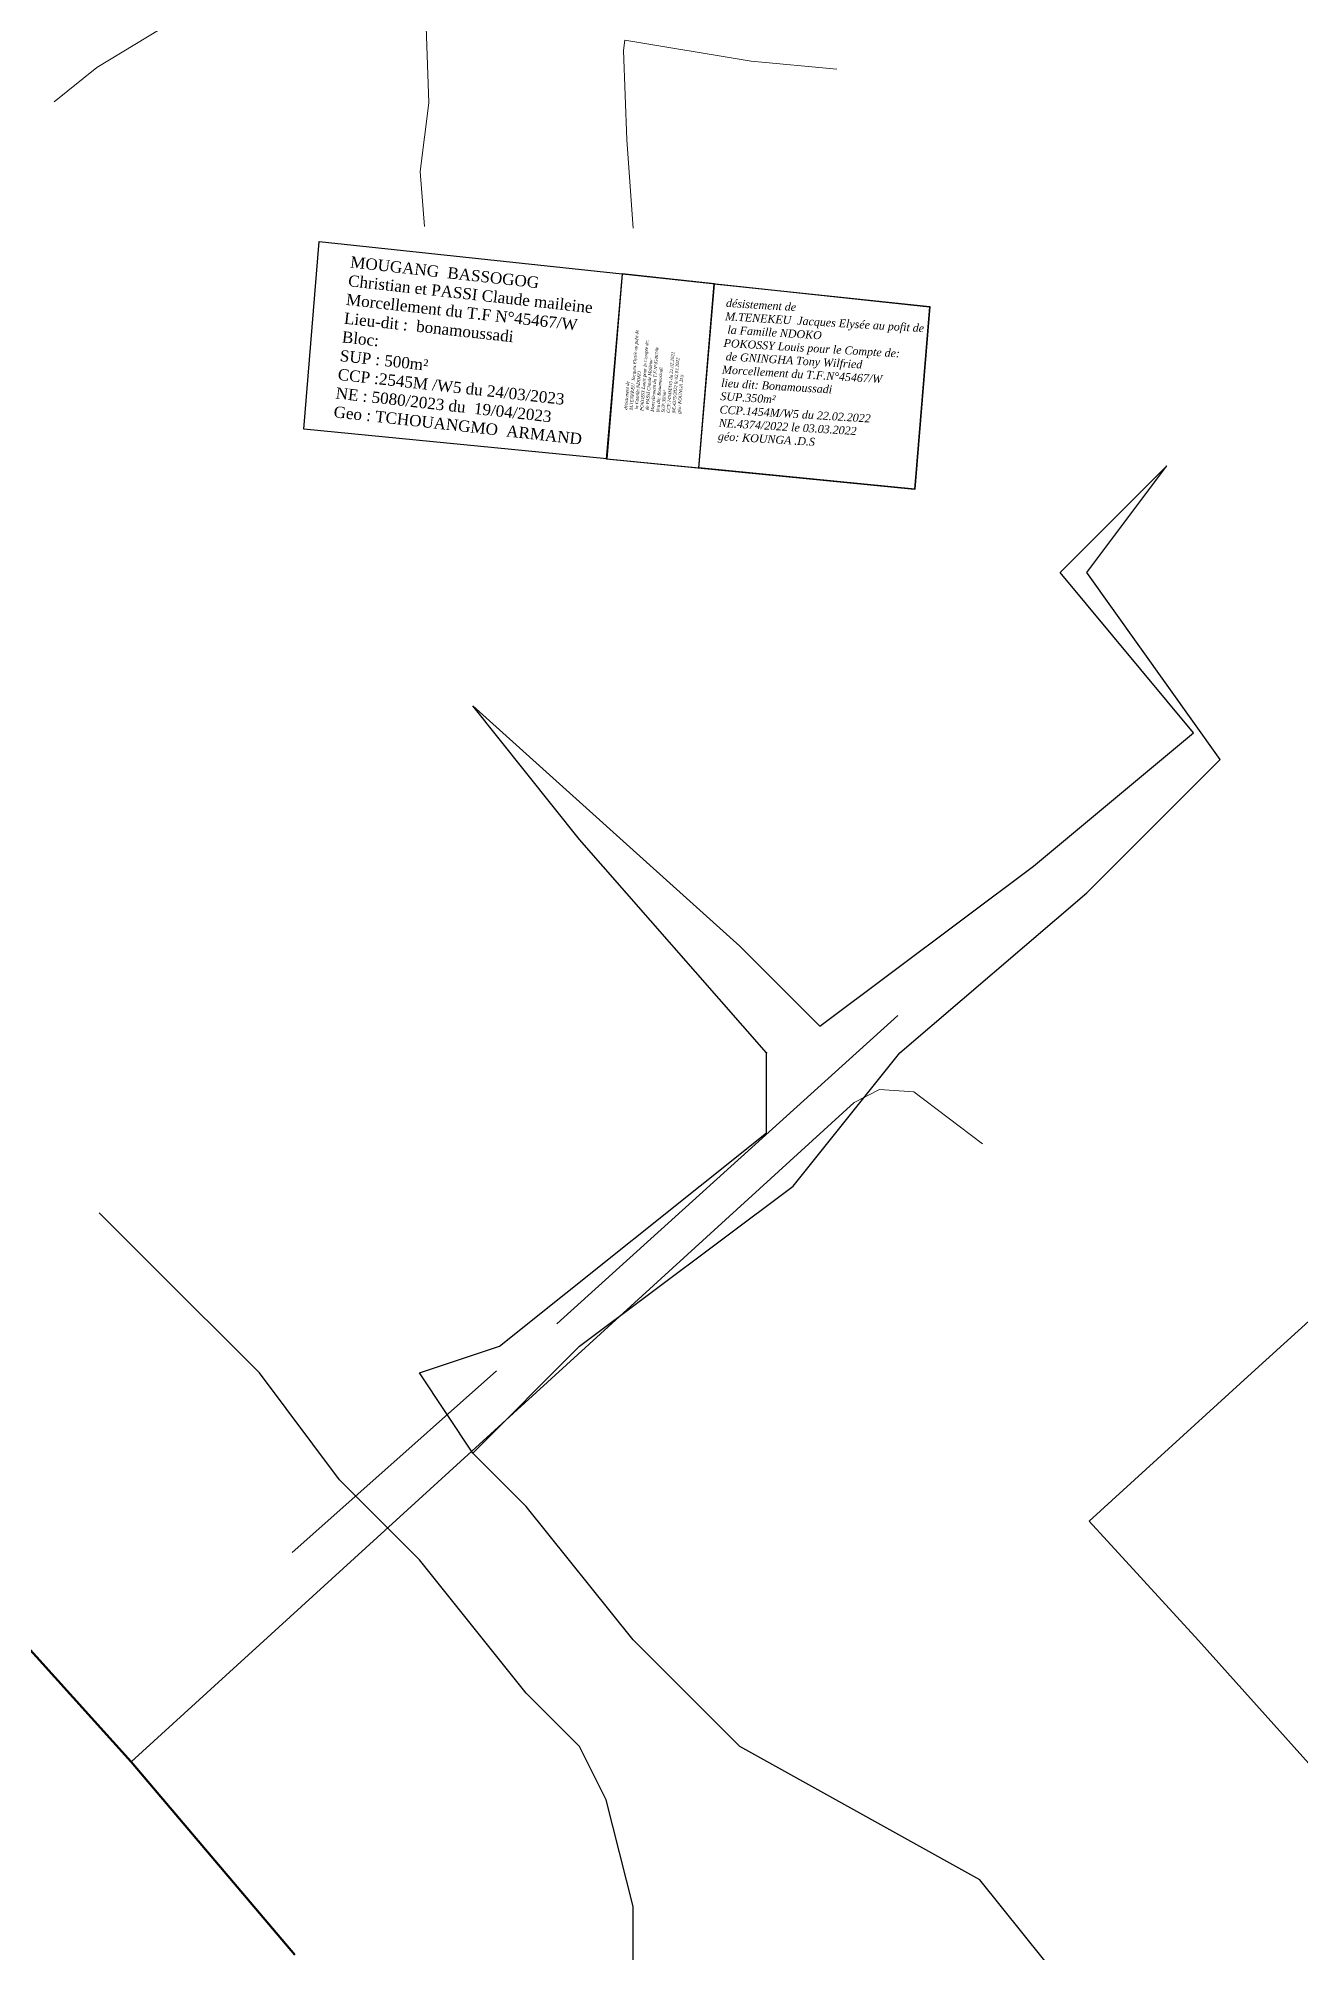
# Model space of a CAD drawing. Header units: millimetres. Extents: x 579832 to 917290, y 449831 to 1452191.
# Drawn here: x 582912.9 to 583031.1, y 451178.2 to 451357.6 of the extents above; entities that cross this region are included whole.
import ezdxf

# ---------------------------------------------------------------- set-up
doc = ezdxf.new("R2010")
doc.units = ezdxf.units.MM
doc.header["$LTSCALE"] = 10
for name, color, linetype, lineweight in [('drains_fossés', 120, 'Continuous', 20), ('MAJ APRES LE 13.01.2023', 222, 'Continuous', 30), ('Roads_main1', 10, 'Continuous', 100), ('Roads_others', 24, 'Continuous', 9)]:
    doc.layers.add(name, color=color, linetype=linetype, lineweight=lineweight)
for name, color, linetype in [('end maj 26 02 2021', 7, 'Continuous'), ('MAJ JAN 2022', 1, 'Continuous'), ('MAJ SEP 2021', 7, 'Continuous')]:
    doc.layers.add(name, color=color, linetype=linetype)
doc.styles.add('Times 1.5', font='times.ttf', dxfattribs={"width": 0.99, "height": 0.75})

msp = doc.modelspace()

# ---------------------------------------------------------------- linework, layer by layer
at = {"lineweight": -3, "flags": 128}
msp.add_lwpolyline([(582976.2, 451334.56), (582974.73, 451317.28)], dxfattribs=at)
msp.add_lwpolyline([(582976.2, 451334.56), (582974.73, 451317.28)], dxfattribs=at)
msp.add_lwpolyline([(582976.2, 451334.56), (582974.73, 451317.28)], dxfattribs=at)
msp.add_lwpolyline([(582976.2, 451334.56), (582974.73, 451317.28)], dxfattribs=at)
at = {"layer": 'drains_fossés'}
for p, q in [((582961.49, 451237.11), (582993.43, 451266)), ((582961.49, 451237.11), (582993.43, 451266)), ((582943.12, 451221.4), (582955.82, 451232.68)), ((582943.12, 451221.4), (582955.82, 451232.68)), ((582936.67, 451215.68), (582943.12, 451221.4)), ((582936.67, 451215.68), (582943.12, 451221.4))]:
    msp.add_line(p, q, dxfattribs=at)
for points in [[(582925.72, 451373.46), (582926.79, 451366.1), (582927.03, 451361.15), (582925.52, 451359.13), (582918.38, 451354.82), (582914.38, 451351.6)], [(582925.72, 451373.46), (582926.79, 451366.1), (582927.03, 451361.15), (582925.52, 451359.13), (582918.38, 451354.82), (582914.38, 451351.6)], [(582949.08, 451339.93), (582948.68, 451345.06), (582949.48, 451351.51), (582949.18, 451360.42)], [(582949.08, 451339.93), (582948.68, 451345.06), (582949.48, 451351.51), (582949.18, 451360.42)], [(582967.83, 451357.39), (582967.73, 451356.41), (582968.04, 451348.04), (582968.63, 451339.75)], [(582967.83, 451357.39), (582967.73, 451356.41), (582968.04, 451348.04), (582968.63, 451339.75)], [(582967.83, 451357.39), (582979.67, 451355.41), (582987.69, 451354.67)], [(582967.83, 451357.39), (582979.67, 451355.41), (582987.69, 451354.67)], [(583047.12, 451179.27), (583046.81, 451179.61), (583034.08, 451193.49), (583021.59, 451207.41), (583011.32, 451218.59), (583026.53, 451232.46), (583039.66, 451244.36), (583039.67, 451244.72), (583039.72, 451245.8), (583040.08, 451254.92), (583043.05, 451257.22), (583059.24, 451256.78), (583061.91, 451256.74), (583063.06, 451256.72), (583063.54, 451256.71)], [(583047.12, 451179.27), (583046.81, 451179.61), (583034.08, 451193.49), (583021.59, 451207.41), (583011.32, 451218.59), (583026.53, 451232.46), (583039.66, 451244.36), (583039.67, 451244.72), (583039.72, 451245.8), (583040.08, 451254.92), (583043.05, 451257.22), (583059.24, 451256.78), (583061.91, 451256.74), (583063.06, 451256.72), (583063.54, 451256.71)]]:
    msp.add_lwpolyline(points, dxfattribs=at)
at = {"layer": 'end maj 26 02 2021', "flags": 128}
for points in [[(582953.61, 451224.99), (582963.61, 451234.99), (582983.61, 451249.99), (582993.61, 451262.49), (583011.11, 451277.49), (583023.61, 451289.99), (583011.11, 451307.49), (583018.61, 451317.49)], [(582953.61, 451224.99), (582963.61, 451234.99), (582983.61, 451249.99), (582993.61, 451262.49), (583011.11, 451277.49), (583023.61, 451289.99), (583011.11, 451307.49), (583018.61, 451317.49)], [(582953.61, 451224.99), (582963.61, 451234.99), (582983.61, 451249.99), (582993.61, 451262.49), (583011.11, 451277.49), (583023.61, 451289.99), (583011.11, 451307.49), (583018.61, 451317.49)], [(582953.61, 451224.99), (582963.61, 451234.99), (582983.61, 451249.99), (582993.61, 451262.49), (583011.11, 451277.49), (583023.61, 451289.99), (583011.11, 451307.49), (583018.61, 451317.49)], [(583008.61, 451307.49), (583018.61, 451317.49)], [(583008.61, 451307.49), (583018.61, 451317.49)], [(583008.61, 451307.49), (583018.61, 451317.49)], [(583008.61, 451307.49), (583018.61, 451317.49)], [(582953.61, 451294.99), (582978.61, 451272.49), (582986.11, 451264.99), (583006.11, 451279.99), (583021.11, 451292.49), (583008.61, 451307.49)], [(582953.61, 451294.99), (582978.61, 451272.49), (582986.11, 451264.99), (583006.11, 451279.99), (583021.11, 451292.49), (583008.61, 451307.49)], [(582953.61, 451294.99), (582978.61, 451272.49), (582986.11, 451264.99), (583006.11, 451279.99), (583021.11, 451292.49), (583008.61, 451307.49)], [(582953.61, 451294.99), (582978.61, 451272.49), (582986.11, 451264.99), (583006.11, 451279.99), (583021.11, 451292.49), (583008.61, 451307.49)], [(582963.61, 451282.49), (582953.61, 451294.99)], [(582963.61, 451282.49), (582953.61, 451294.99)], [(582963.61, 451282.49), (582953.61, 451294.99)], [(582963.61, 451282.49), (582953.61, 451294.99)], [(582981.11, 451262.49), (582963.61, 451282.49)], [(582981.11, 451262.49), (582963.61, 451282.49)], [(582981.11, 451262.49), (582963.61, 451282.49)], [(582981.11, 451262.49), (582963.61, 451282.49)], [(582948.61, 451232.49), (582956.11, 451234.99), (582981.11, 451254.99), (582981.11, 451262.49)], [(582948.61, 451232.49), (582956.11, 451234.99), (582981.11, 451254.99), (582981.11, 451262.49)], [(582948.61, 451232.49), (582956.11, 451234.99), (582981.11, 451254.99), (582981.11, 451262.49)], [(582948.61, 451232.49), (582956.11, 451234.99), (582981.11, 451254.99), (582981.11, 451262.49)], [(582923.61, 451242.49), (582918.61, 451247.49)], [(582923.61, 451242.49), (582918.61, 451247.49)], [(582923.61, 451242.49), (582918.61, 451247.49)], [(582923.61, 451242.49), (582918.61, 451247.49)], [(582966.11, 451192.49), (582963.61, 451197.49), (582958.61, 451202.49), (582948.61, 451214.99), (582941.11, 451222.49), (582933.61, 451232.49), (582923.61, 451242.49)], [(582966.11, 451192.49), (582963.61, 451197.49), (582958.61, 451202.49), (582948.61, 451214.99), (582941.11, 451222.49), (582933.61, 451232.49), (582923.61, 451242.49)], [(582966.11, 451192.49), (582963.61, 451197.49), (582958.61, 451202.49), (582948.61, 451214.99), (582941.11, 451222.49), (582933.61, 451232.49), (582923.61, 451242.49)], [(582966.11, 451192.49), (582963.61, 451197.49), (582958.61, 451202.49), (582948.61, 451214.99), (582941.11, 451222.49), (582933.61, 451232.49), (582923.61, 451242.49)], [(582953.61, 451224.99), (582948.61, 451232.49)], [(582953.61, 451224.99), (582948.61, 451232.49)], [(582953.61, 451224.99), (582948.61, 451232.49)], [(582953.61, 451224.99), (582948.61, 451232.49)], [(583026.11, 451154.99), (583011.11, 451172.49), (583001.11, 451184.99), (582978.61, 451197.49), (582968.61, 451207.49), (582958.61, 451219.99), (582953.61, 451224.99)], [(583026.11, 451154.99), (583011.11, 451172.49), (583001.11, 451184.99), (582978.61, 451197.49), (582968.61, 451207.49), (582958.61, 451219.99), (582953.61, 451224.99)], [(583026.11, 451154.99), (583011.11, 451172.49), (583001.11, 451184.99), (582978.61, 451197.49), (582968.61, 451207.49), (582958.61, 451219.99), (582953.61, 451224.99)], [(583026.11, 451154.99), (583011.11, 451172.49), (583001.11, 451184.99), (582978.61, 451197.49), (582968.61, 451207.49), (582958.61, 451219.99), (582953.61, 451224.99)], [(582958.61, 451149.99), (582963.61, 451157.49), (582966.11, 451162.49), (582968.61, 451167.49), (582968.61, 451172.49), (582968.61, 451177.49), (582968.61, 451182.49), (582966.11, 451192.49)], [(582958.61, 451149.99), (582963.61, 451157.49), (582966.11, 451162.49), (582968.61, 451167.49), (582968.61, 451172.49), (582968.61, 451177.49), (582968.61, 451182.49), (582966.11, 451192.49)], [(582958.61, 451149.99), (582963.61, 451157.49), (582966.11, 451162.49), (582968.61, 451167.49), (582968.61, 451172.49), (582968.61, 451177.49), (582968.61, 451182.49), (582966.11, 451192.49)], [(582958.61, 451149.99), (582963.61, 451157.49), (582966.11, 451162.49), (582968.61, 451167.49), (582968.61, 451172.49), (582968.61, 451177.49), (582968.61, 451182.49), (582966.11, 451192.49)]]:
    msp.add_lwpolyline(points, dxfattribs=at)
at = {"layer": 'end maj 26 02 2021'}
msp.add_point((582981.11, 451262.49), dxfattribs=at)
msp.add_point((582981.11, 451262.49), dxfattribs=at)
msp.add_point((582981.11, 451262.49), dxfattribs=at)
msp.add_point((582981.11, 451262.49), dxfattribs=at)
at = {"layer": 'MAJ APRES LE 13.01.2023', "flags": 128}
msp.add_lwpolyline([(582939.21, 451338.52), (582967.6, 451335.47), (582966.17, 451318.14), (582937.77, 451320.93)], close=True, dxfattribs=at)
msp.add_lwpolyline([(582939.21, 451338.52), (582967.6, 451335.47), (582966.17, 451318.14), (582937.77, 451320.93)], close=True, dxfattribs=at)
at = {"layer": 'MAJ JAN 2022', "color": 6, "lineweight": -3, "ltscale": 0.0014, "flags": 128}
for points in [[(582967.6, 451335.47), (582966.17, 451318.14), (582974.78, 451317.3), (582976.2, 451334.56)], [(582967.6, 451335.47), (582966.17, 451318.14), (582974.78, 451317.3), (582976.2, 451334.56)], [(582967.6, 451335.47), (582966.17, 451318.14), (582974.78, 451317.3), (582976.2, 451334.56)], [(582967.6, 451335.47), (582966.17, 451318.14), (582974.78, 451317.3), (582976.2, 451334.56)], [(582976.2, 451334.56), (582996.41, 451332.41), (582995.01, 451315.31), (582974.78, 451317.3)], [(582976.2, 451334.56), (582996.41, 451332.41), (582995.01, 451315.31), (582974.78, 451317.3)], [(582976.2, 451334.56), (582996.41, 451332.41), (582995.01, 451315.31), (582974.78, 451317.3)], [(582976.2, 451334.56), (582996.41, 451332.41), (582995.01, 451315.31), (582974.78, 451317.3)]]:
    msp.add_lwpolyline(points, close=True, dxfattribs=at)
at = {"layer": 'MAJ SEP 2021', "color": 3, "lineweight": -3, "flags": 128}
msp.add_lwpolyline([(582967.62, 451335.48), (582967.62, 451335.48), (582996.38, 451332.39), (582994.98, 451315.29), (582966.14, 451318.12)], close=True, dxfattribs=at)
msp.add_lwpolyline([(582967.62, 451335.48), (582967.62, 451335.48), (582996.38, 451332.39), (582994.98, 451315.29), (582966.14, 451318.12)], close=True, dxfattribs=at)
msp.add_lwpolyline([(582967.62, 451335.48), (582967.62, 451335.48), (582996.38, 451332.39), (582994.98, 451315.29), (582966.14, 451318.12)], close=True, dxfattribs=at)
msp.add_lwpolyline([(582967.62, 451335.48), (582967.62, 451335.48), (582996.38, 451332.39), (582994.98, 451315.29), (582966.14, 451318.12)], close=True, dxfattribs=at)
at = {"layer": 'Roads_main1'}
msp.add_lwpolyline([(582936.94, 451177.98), (582921.6, 451196.06), (582835.79, 451291.25), (582795.94, 451335.25), (582753.54, 451383.09), (582733.95, 451400.56), (582718.59, 451414.84), (582698.95, 451429.37), (582661.75, 451449.54), (582635.51, 451460.1), (582608.76, 451469.88), (582597.82, 451473.34), (582584.7, 451477.04)], dxfattribs=at)
msp.add_lwpolyline([(582936.94, 451177.98), (582921.6, 451196.06), (582835.79, 451291.25), (582795.94, 451335.25), (582753.54, 451383.09), (582733.95, 451400.56), (582718.59, 451414.84), (582698.95, 451429.37), (582661.75, 451449.54), (582635.51, 451460.1), (582608.76, 451469.88), (582597.82, 451473.34), (582584.7, 451477.04)], dxfattribs=at)
at = {"layer": 'Roads_others'}
msp.add_lwpolyline([(582921.6, 451196.06), (582989.32, 451257.84), (582991.71, 451259.05), (582994.9, 451258.84), (583001.34, 451253.95)], dxfattribs=at)
msp.add_lwpolyline([(582921.6, 451196.06), (582989.32, 451257.84), (582991.71, 451259.05), (582994.9, 451258.84), (583001.34, 451253.95)], dxfattribs=at)

# ---------------------------------------------------------------- texts
at = {"layer": 'MAJ APRES LE 13.01.2023', "insert": (582942.2, 451337.14), "char_height": 1.0593, "width": 24.3328, "attachment_point": 1, "rotation": 353.6788}
msp.add_mtext('{\\fTimes New Roman|b0|i0|c0|p18;MOUGANG  BASSOGOG  Christian et PASSI Claude maileine\\P\\C1;Morcellement du T.F N°45467/W     \\P\\C256;Lieu-dit :  bonamoussadi\\PBloc: \\PSUP : 500m²\\PCCP :2545M /W5 du 24/03/2023 \\PNE : 5080/2023 du  19/04/2023\\P\\C1;Geo : TCHOUANGMO  ARMAND}', dxfattribs=at)
msp.add_mtext('{\\fTimes New Roman|b0|i0|c0|p18;MOUGANG  BASSOGOG  Christian et PASSI Claude maileine\\P\\C1;Morcellement du T.F N°45467/W     \\P\\C256;Lieu-dit :  bonamoussadi\\PBloc: \\PSUP : 500m²\\PCCP :2545M /W5 du 24/03/2023 \\PNE : 5080/2023 du  19/04/2023\\P\\C1;Geo : TCHOUANGMO  ARMAND}', dxfattribs=at)
at = {"layer": 'MAJ SEP 2021', "linetype": 'ByBlock', "lineweight": -3, "ltscale": 0.0014, "width": 26.3928, "attachment_point": 1, "style": 'Times 1.5'}
for s, insert, char_height, rotation in [('{\\fTimes New Roman|b0|i1|c0|p18;\\C1;désistement de\\PM.TENEKEU  Jacques Elysée \\C7;au pofit de\\C1;\\P la Famille NDOKO \\PPOKOSSY Louis pour le Compte de:\\C7; \\P de GNINGHA Tony Wilfried\\P\\C1;Morcellement du T.F.N°45467/W \\C7;\\Plieu dit: Bonamoussadi\\PSUP.350m²\\PCCP.1454M/W5 du 22.02.2022\\PNE.4374/2022 le 03.03.2022\\Pgéo: KOUNGA .D.S}', (582977.35, 451333.14), 0.75, 356.5313), ('{\\fTimes New Roman|b0|i1|c0|p18;\\C1;désistement de\\PM.TENEKEU  Jacques Elysée \\C7;au pofit de\\C1;\\P la Famille NDOKO \\PPOKOSSY Louis pour le Compte de:\\C7; \\P de GNINGHA Tony Wilfried\\P\\C1;Morcellement du T.F.N°45467/W \\C7;\\Plieu dit: Bonamoussadi\\PSUP.350m²\\PCCP.1454M/W5 du 22.02.2022\\PNE.4374/2022 le 03.03.2022\\Pgéo: KOUNGA .D.S}', (582977.35, 451333.14), 0.75, 356.5313), ('{\\fTimes New Roman|b0|i1|c0|p18;\\C1;désistement de\\PM.TENEKEU  Jacques Elysée \\C7;au pofit de\\C1;\\P la Famille NDOKO \\PPOKOSSY Louis pour le Compte de:\\C7; \\P de GNINGHA Tony Wilfried\\P\\C1;Morcellement du T.F.N°45467/W \\C7;\\Plieu dit: Bonamoussadi\\PSUP.350m²\\PCCP.1454M/W5 du 22.02.2022\\PNE.4374/2022 le 03.03.2022\\Pgéo: KOUNGA .D.S}', (582977.35, 451333.14), 0.75, 356.5313), ('{\\fTimes New Roman|b0|i1|c0|p18;\\C1;désistement de\\PM.TENEKEU  Jacques Elysée \\C7;au pofit de\\C1;\\P la Famille NDOKO \\PPOKOSSY Louis pour le Compte de:\\C7; \\P de GNINGHA Tony Wilfried\\P\\C1;Morcellement du T.F.N°45467/W \\C7;\\Plieu dit: Bonamoussadi\\PSUP.350m²\\PCCP.1454M/W5 du 22.02.2022\\PNE.4374/2022 le 03.03.2022\\Pgéo: KOUNGA .D.S}', (582977.35, 451333.14), 0.75, 356.5313), ('{\\fTimes New Roman|b0|i1|c0|p18;\\C1;désistement de\\PM.TENEKEU  Jacques Elysée \\C7;au pofit de\\C1;\\P la Famille NDOKO \\PPOKOSSY Louis pour le Compte de:\\C7; \\P de PASSI Claude Maileine\\P\\C1;Morcellement du T.F.N°45467/W \\C7;\\Plieu dit: Bonamoussadi\\PSUP.350m²\\PCCP.1454M/W5 du 22.02.2022\\PNE.4375/2022 le 03.03.2022\\Pgéo: KOUNGA .D.S}', (582967.77, 451322.77), 0.3, 85.6488), ('{\\fTimes New Roman|b0|i1|c0|p18;\\C1;désistement de\\PM.TENEKEU  Jacques Elysée \\C7;au pofit de\\C1;\\P la Famille NDOKO \\PPOKOSSY Louis pour le Compte de:\\C7; \\P de PASSI Claude Maileine\\P\\C1;Morcellement du T.F.N°45467/W \\C7;\\Plieu dit: Bonamoussadi\\PSUP.350m²\\PCCP.1454M/W5 du 22.02.2022\\PNE.4375/2022 le 03.03.2022\\Pgéo: KOUNGA .D.S}', (582967.77, 451322.77), 0.3, 85.6488), ('{\\fTimes New Roman|b0|i1|c0|p18;\\C1;désistement de\\PM.TENEKEU  Jacques Elysée \\C7;au pofit de\\C1;\\P la Famille NDOKO \\PPOKOSSY Louis pour le Compte de:\\C7; \\P de PASSI Claude Maileine\\P\\C1;Morcellement du T.F.N°45467/W \\C7;\\Plieu dit: Bonamoussadi\\PSUP.350m²\\PCCP.1454M/W5 du 22.02.2022\\PNE.4375/2022 le 03.03.2022\\Pgéo: KOUNGA .D.S}', (582967.77, 451322.77), 0.3, 85.6488), ('{\\fTimes New Roman|b0|i1|c0|p18;\\C1;désistement de\\PM.TENEKEU  Jacques Elysée \\C7;au pofit de\\C1;\\P la Famille NDOKO \\PPOKOSSY Louis pour le Compte de:\\C7; \\P de PASSI Claude Maileine\\P\\C1;Morcellement du T.F.N°45467/W \\C7;\\Plieu dit: Bonamoussadi\\PSUP.350m²\\PCCP.1454M/W5 du 22.02.2022\\PNE.4375/2022 le 03.03.2022\\Pgéo: KOUNGA .D.S}', (582967.77, 451322.77), 0.3, 85.6488)]:
    msp.add_mtext(s, dxfattribs=dict(at, insert=insert, char_height=char_height, rotation=rotation))

doc.saveas('drawing.dxf')
